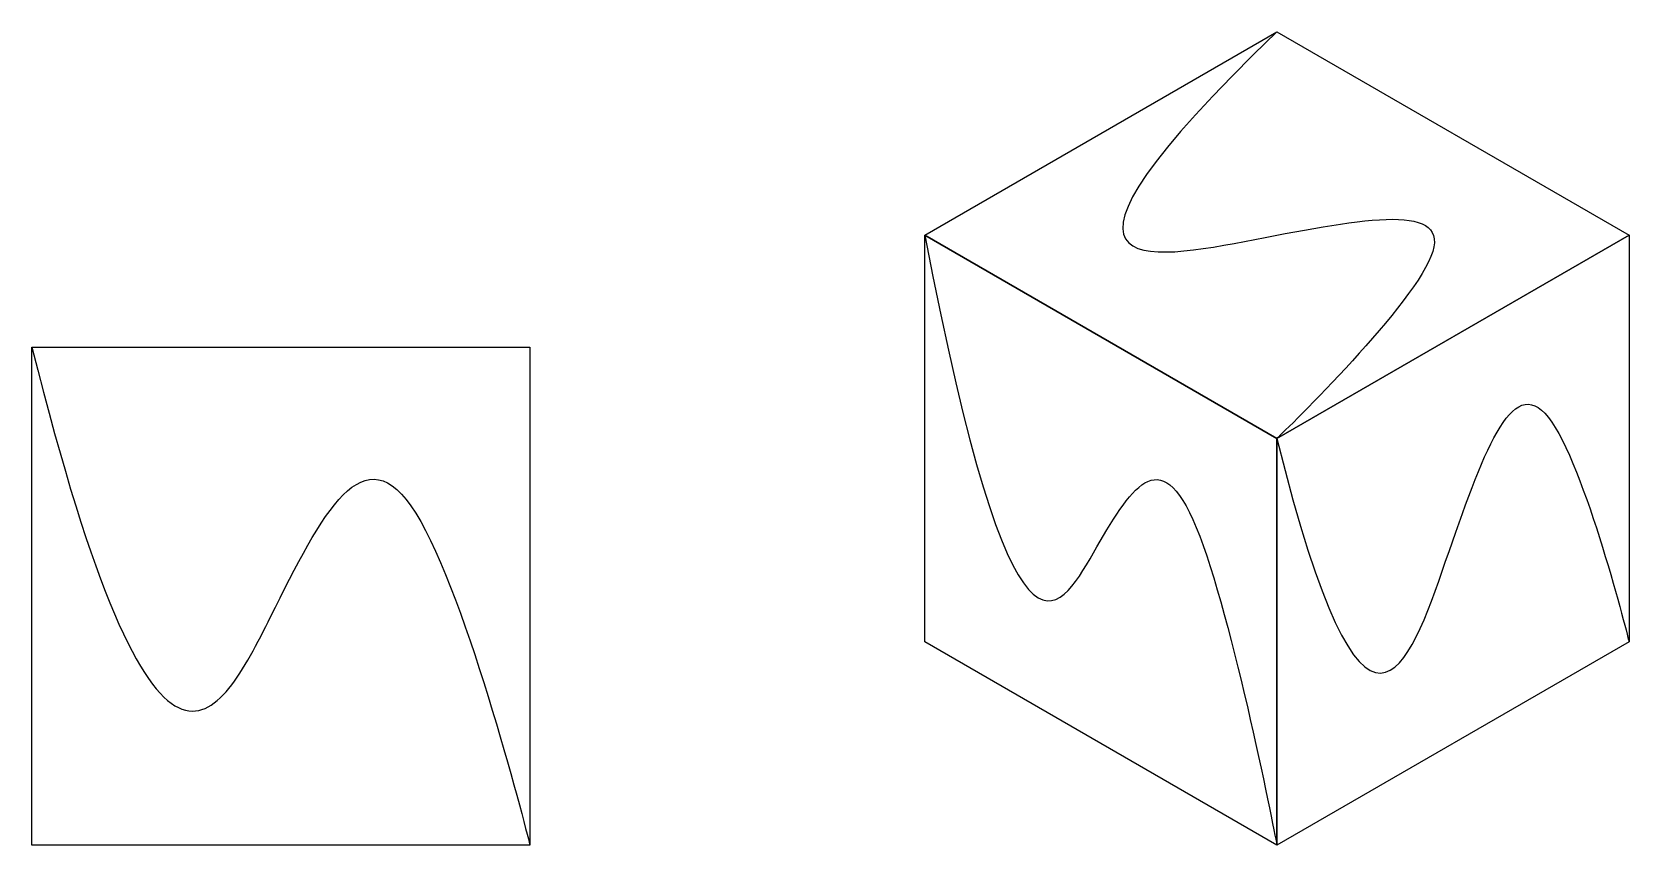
# Model space of a CAD drawing. Header units: millimetres. Extents: x 0 to 64.1, y 0 to 32.7.
import ezdxf

# ---------------------------------------------------------------- set-up
doc = ezdxf.new("R2010")
doc.units = ezdxf.units.MM
doc.layers.get('0').update_dxf_attribs({"lineweight": 25, "true_color": 0xffffff})

msp = doc.modelspace()

# ---------------------------------------------------------------- linework, layer by layer
for p, q in [((35.858, 24.495), (50, 32.66)), ((50, 32.66), (64.142, 24.495)), ((50, 16.33), (35.858, 24.495)), ((35.858, 24.495), (50, 16.33)), ((35.858, 8.165), (35.858, 24.495)), ((64.142, 24.495), (50, 16.33)), ((50, 16.33), (64.142, 24.495)), ((64.142, 24.495), (64.142, 8.165)), ((0, 20), (20, 20)), ((0, 0), (0, 20)), ((20, 20), (20, 0)), ((50, 0), (50, 16.33)), ((50, 16.33), (50, 0)), ((50, 0), (35.858, 8.165)), ((50, 0), (35.858, 8.165)), ((64.142, 8.165), (50, 0)), ((64.142, 8.165), (50, 0)), ((20, 0), (0, 0))]:
    msp.add_line(p, q)
at = {"flags": 128}
for points in [[(50, 32.66), (49.052, 31.736), (48.194, 30.875), (47.423, 30.076), (46.736, 29.337), (46.129, 28.655), (45.601, 28.028), (45.148, 27.455), (44.766, 26.932), (44.453, 26.459), (44.205, 26.033), (44.02, 25.652), (43.894, 25.313), (43.825, 25.016), (43.808, 24.757), (43.842, 24.534), (43.923, 24.346), (44.049, 24.191), (44.215, 24.065), (44.418, 23.968), (44.657, 23.897), (44.928, 23.851), (45.227, 23.826), (45.551, 23.821), (45.898, 23.833), (46.265, 23.862), (46.648, 23.904), (47.044, 23.957), (47.45, 24.02), (47.864, 24.091), (48.281, 24.166), (48.7, 24.245), (49.116, 24.325), (49.528, 24.404), (49.934, 24.482), (50.333, 24.558), (50.725, 24.631), (51.109, 24.701), (51.485, 24.768), (51.852, 24.83), (52.21, 24.888), (52.557, 24.942), (52.892, 24.989), (53.217, 25.031), (53.529, 25.067), (53.828, 25.095), (54.113, 25.116), (54.384, 25.129), (54.64, 25.133), (54.881, 25.128), (55.105, 25.114), (55.313, 25.09), (55.503, 25.056), (55.675, 25.01), (55.829, 24.954), (55.963, 24.885), (56.077, 24.803), (56.17, 24.709), (56.241, 24.601), (56.291, 24.48), (56.318, 24.344), (56.322, 24.193), (56.302, 24.026), (56.257, 23.844), (56.187, 23.645), (56.091, 23.429), (55.972, 23.198), (55.83, 22.953), (55.667, 22.695), (55.486, 22.427), (55.288, 22.149), (55.074, 21.862), (54.847, 21.569), (54.609, 21.271), (54.36, 20.968), (54.104, 20.664), (53.841, 20.359), (53.574, 20.054), (53.303, 19.751), (53.032, 19.452), (52.762, 19.158), (52.494, 18.871), (52.231, 18.591), (51.974, 18.321), (51.725, 18.062), (51.485, 17.815), (51.257, 17.581), (51.042, 17.363), (50.842, 17.162), (50.66, 16.979), (50.495, 16.816), (50.351, 16.674), (50.23, 16.554), (50.132, 16.458), (50.06, 16.388), (50.015, 16.345), (50, 16.33)], [(35.858, 24.495), (36.184, 22.835), (36.5, 21.296), (36.807, 19.875), (37.104, 18.568), (37.391, 17.37), (37.67, 16.277), (37.94, 15.286), (38.201, 14.393), (38.454, 13.593), (38.699, 12.882), (38.937, 12.256), (39.167, 11.713), (39.39, 11.246), (39.606, 10.853), (39.816, 10.529), (40.019, 10.27), (40.217, 10.073), (40.408, 9.933), (40.594, 9.846), (40.775, 9.809), (40.951, 9.817), (41.122, 9.866), (41.289, 9.952), (41.451, 10.071), (41.61, 10.22), (41.765, 10.393), (41.916, 10.588), (42.065, 10.8), (42.211, 11.025), (42.354, 11.258), (42.495, 11.497), (42.634, 11.737), (42.771, 11.975), (42.907, 12.209), (43.041, 12.437), (43.174, 12.66), (43.305, 12.877), (43.436, 13.085), (43.565, 13.285), (43.693, 13.476), (43.82, 13.656), (43.947, 13.824), (44.073, 13.981), (44.198, 14.124), (44.323, 14.252), (44.448, 14.366), (44.572, 14.464), (44.696, 14.544), (44.821, 14.607), (44.945, 14.651), (45.07, 14.674), (45.195, 14.678), (45.32, 14.659), (45.446, 14.618), (45.573, 14.553), (45.7, 14.464), (45.828, 14.35), (45.957, 14.209), (46.088, 14.041), (46.219, 13.844), (46.352, 13.619), (46.486, 13.363), (46.622, 13.077), (46.759, 12.758), (46.898, 12.407), (47.038, 12.026), (47.179, 11.618), (47.321, 11.184), (47.463, 10.729), (47.605, 10.254), (47.746, 9.763), (47.887, 9.258), (48.026, 8.741), (48.163, 8.216), (48.299, 7.686), (48.432, 7.152), (48.562, 6.618), (48.689, 6.086), (48.812, 5.559), (48.932, 5.04), (49.047, 4.531), (49.157, 4.036), (49.263, 3.556), (49.363, 3.095), (49.457, 2.656), (49.545, 2.24), (49.626, 1.851), (49.7, 1.492), (49.767, 1.164), (49.827, 0.872), (49.878, 0.617), (49.921, 0.402), (49.955, 0.231), (49.979, 0.105), (49.994, 0.027), (50, 0.001)], [(50, 16.33), (50.326, 15.047), (50.643, 13.873), (50.949, 12.806), (51.246, 11.841), (51.533, 10.975), (51.812, 10.205), (52.082, 9.525), (52.343, 8.933), (52.596, 8.425), (52.842, 7.998), (53.079, 7.647), (53.309, 7.369), (53.532, 7.16), (53.749, 7.016), (53.958, 6.935), (54.162, 6.911), (54.359, 6.941), (54.55, 7.022), (54.736, 7.15), (54.917, 7.322), (55.093, 7.532), (55.264, 7.779), (55.431, 8.058), (55.593, 8.365), (55.752, 8.696), (55.907, 9.049), (56.059, 9.419), (56.207, 9.802), (56.353, 10.195), (56.496, 10.595), (56.637, 10.997), (56.776, 11.397), (56.914, 11.793), (57.049, 12.183), (57.183, 12.567), (57.316, 12.943), (57.447, 13.311), (57.578, 13.67), (57.707, 14.019), (57.835, 14.358), (57.962, 14.685), (58.089, 15), (58.215, 15.301), (58.34, 15.589), (58.465, 15.862), (58.59, 16.12), (58.714, 16.361), (58.839, 16.585), (58.963, 16.791), (59.087, 16.979), (59.212, 17.147), (59.337, 17.294), (59.462, 17.42), (59.588, 17.525), (59.715, 17.606), (59.842, 17.664), (59.97, 17.698), (60.099, 17.706), (60.23, 17.688), (60.361, 17.644), (60.494, 17.571), (60.628, 17.471), (60.764, 17.341), (60.901, 17.18), (61.04, 16.99), (61.18, 16.771), (61.321, 16.525), (61.463, 16.256), (61.605, 15.965), (61.747, 15.654), (61.888, 15.326), (62.029, 14.982), (62.168, 14.627), (62.305, 14.26), (62.441, 13.886), (62.574, 13.506), (62.704, 13.122), (62.831, 12.737), (62.954, 12.352), (63.074, 11.971), (63.189, 11.596), (63.299, 11.228), (63.405, 10.87), (63.505, 10.524), (63.599, 10.193), (63.687, 9.879), (63.768, 9.584), (63.843, 9.311), (63.91, 9.061), (63.969, 8.837), (64.02, 8.641), (64.063, 8.476), (64.097, 8.343), (64.122, 8.246), (64.137, 8.186), (64.142, 8.165)]]:
    msp.add_lwpolyline(points, dxfattribs=at)
msp.add_open_spline([(0, 20), (5, 0), (10, 10), (15, 20), (20, 0), (20, 0)], degree=3)

doc.saveas('drawing.dxf')
